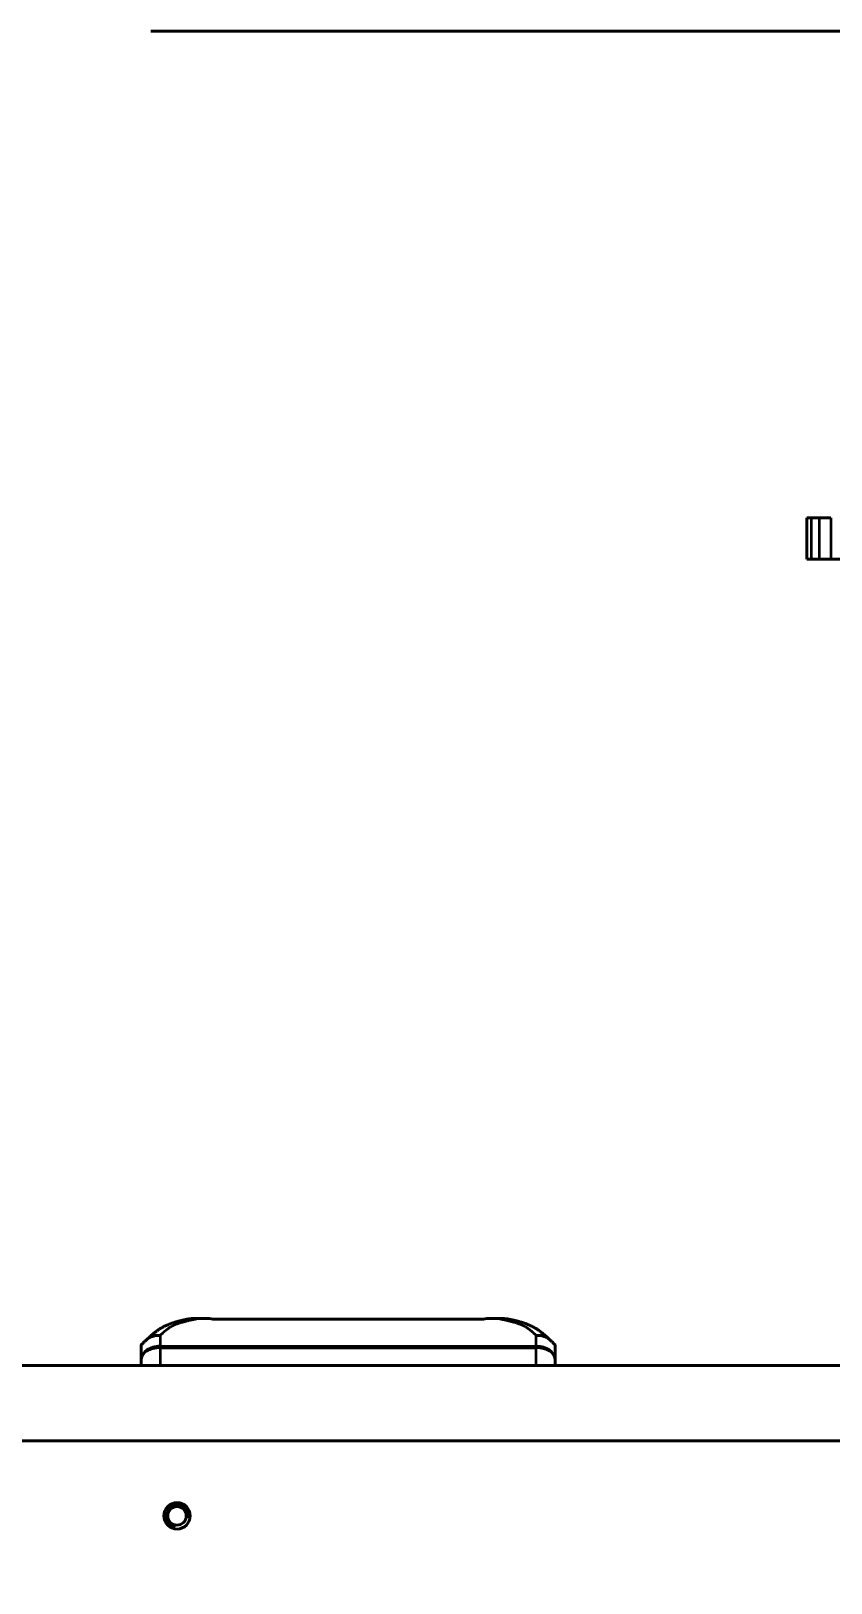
# Model space of a CAD drawing. Header units: millimetres. Extents: x 0 to 11890, y 0 to 8410.
# Drawn here: x 4798.5 to 5011.2, y 6521.7 to 6934.6 of the extents above; entities that cross this region are included whole.
import ezdxf

# ---------------------------------------------------------------- set-up
doc = ezdxf.new("R2010")
doc.units = ezdxf.units.MM
doc.header["$LTSCALE"] = 10
for name, color, linetype, lineweight in [('가시적인 것(ISO)', 3, 'Continuous', 40), ('가시적인 좁은 것(ISO)', 3, 'Continuous', 35), ('치수(ISO)', 2, 'Continuous', 25)]:
    doc.layers.add(name, color=color, linetype=linetype, lineweight=lineweight)
doc.styles.add('치수 텍스트_PSTEK_POSCO', font='isocp.shx')
doc.dimstyles.new('치수_PSTEK_POSCO', dxfattribs={"dimscale": 10, "dimtxt": 3, "dimasz": 2, "dimexe": 2, "dimexo": 2.5, "dimgap": 1, "dimtad": 1, "dimrnd": 1e-08, "dimdsep": 46, "dimtxsty": '치수 텍스트_PSTEK_POSCO', "dimcen": 0.09, "dimdle": 10, "dimclrd": 7, "dimclre": 7, "dimclrt": 2, "dimadec": 1, "dimazin": 2, "dimtfac": 1, "dimtmove": 0, "dimatfit": 3, "dimfxl": 0, "dimtolj": 1, "dimlwd": -1, "dimlwe": -1, "dimarcsym": 0})

# ---------------------------------------------------------------- blocks, each defined once
blk = doc.blocks.new('*D33')
at = {"layer": 'Defpoints', "color": 0}
for p in [(2184.83, 7619.6), (8116.83, 6944.6), (2184.83, 6219.6)]:
    blk.add_point(p, dxfattribs=at)
at = {"layer": '치수(ISO)', "color": 7}
for p, q in [((2184.83, 6269.6), (2184.83, 7659.6)), ((8116.83, 6994.6), (8116.83, 7659.6)), ((8076.83, 7619.6), (2224.83, 7619.6))]:
    blk.add_line(p, q, dxfattribs=at)
for points in [[(2224.83, 7626.26), (2224.83, 7612.93), (2184.83, 7619.6)], [(8076.83, 7626.26), (8076.83, 7612.93), (8116.83, 7619.6)]]:
    blk.add_solid(points, dxfattribs=at)
at = {"layer": '치수(ISO)', "color": 2, "insert": (5073.92, 7669.62), "char_height": 60, "attachment_point": 4, "style": '치수 텍스트_PSTEK_POSCO'}
blk.add_mtext('\\A1;5932', dxfattribs=at)

msp = doc.modelspace()

# ---------------------------------------------------------------- linework, layer by layer
at = {"layer": '가시적인 것(ISO)'}
for p, q in [((4830.326, 6934.597), (5360.326, 6934.597)), ((5006.026, 6805.097), (5004.826, 6805.097)), ((5004.826, 6794.097), (5004.826, 6805.097)), ((5008.092, 6805.097), (5006.026, 6805.097)), ((5008.092, 6805.097), (5011.195, 6805.097)), ((5004.826, 6794.097), (5006.026, 6794.097)), ((5006.026, 6794.097), (5008.092, 6794.097)), ((5011.195, 6794.097), (5008.092, 6794.097)), ((5021.826, 6794.097), (5011.195, 6794.097)), ((4845.429, 6592.097), (4842.026, 6592.097)), ((4917.826, 6591.926), (4847.826, 6591.926)), ((4923.627, 6592.097), (4920.224, 6592.097)), ((4827.826, 6581.308), (4827.826, 6585.109)), ((4937.826, 6585.109), (4937.826, 6581.308)), ((4827.826, 6579.597), (4827.826, 6581.308)), ((4937.826, 6581.308), (4937.826, 6579.597)), ((3960.326, 6579.597), (5202.326, 6579.597)), ((5108.826, 6559.597), (4053.826, 6559.597))]:
    msp.add_line(p, q, dxfattribs=at)
for radius in [3.5, 2.458]:
    msp.add_circle((4837.326, 6539.597), radius, dxfattribs=at)
for centre, start_param, end_param in [((4847.826, 6594.513), 4.3898616, 4.712389), ((4917.826, 6594.513), 4.712389, 5.0349164)]:
    msp.add_ellipse(centre, major_axis=(6, 0), ratio=0.4311095, start_param=start_param, end_param=end_param, dxfattribs=at)
for points, knots in [([(4829.084, 6586.337), (4829.215, 6586.463), (4829.348, 6586.59), (4829.484, 6586.717), (4829.62, 6586.845), (4829.759, 6586.974), (4829.902, 6587.103), (4829.92, 6587.12), (4829.938, 6587.136), (4829.956, 6587.152), (4830.037, 6587.226), (4830.12, 6587.3), (4830.203, 6587.375), (4830.248, 6587.415), (4830.294, 6587.455), (4830.34, 6587.495), (4830.38, 6587.531), (4830.421, 6587.566), (4830.461, 6587.601), (4830.497, 6587.632), (4830.532, 6587.663), (4830.568, 6587.694), (4830.622, 6587.74), (4830.676, 6587.786), (4830.731, 6587.832), (4830.755, 6587.853), (4830.78, 6587.873), (4830.804, 6587.893), (4830.826, 6587.912), (4830.849, 6587.931), (4830.871, 6587.95), (4830.919, 6587.989), (4830.967, 6588.029), (4831.015, 6588.068), (4831.026, 6588.077), (4831.037, 6588.086), (4831.048, 6588.095), (4831.131, 6588.162), (4831.215, 6588.23), (4831.301, 6588.297), (4831.305, 6588.301), (4831.31, 6588.305), (4831.315, 6588.309), (4831.396, 6588.373), (4831.479, 6588.437), (4831.564, 6588.502), (4831.587, 6588.519), (4831.61, 6588.537), (4831.634, 6588.555), (4831.701, 6588.605), (4831.769, 6588.656), (4831.838, 6588.707), (4831.883, 6588.74), (4831.929, 6588.773), (4831.975, 6588.806), (4832.025, 6588.842), (4832.075, 6588.878), (4832.126, 6588.913), (4832.197, 6588.963), (4832.27, 6589.013), (4832.344, 6589.063), (4832.372, 6589.082), (4832.4, 6589.101), (4832.429, 6589.12), (4832.455, 6589.138), (4832.481, 6589.155), (4832.507, 6589.172), (4832.533, 6589.19), (4832.56, 6589.207), (4832.586, 6589.224), (4832.639, 6589.258), (4832.692, 6589.293), (4832.746, 6589.327), (4832.818, 6589.372), (4832.89, 6589.417), (4832.964, 6589.461), (4833.001, 6589.484), (4833.039, 6589.506), (4833.077, 6589.529), (4833.115, 6589.551), (4833.154, 6589.574), (4833.193, 6589.597), (4833.211, 6589.607), (4833.229, 6589.617), (4833.247, 6589.628), (4833.269, 6589.64), (4833.29, 6589.653), (4833.312, 6589.665), (4833.319, 6589.669), (4833.326, 6589.673), (4833.333, 6589.677), (4833.337, 6589.679), (4833.34, 6589.68), (4833.343, 6589.682), (4833.353, 6589.688), (4833.363, 6589.694), (4833.373, 6589.699), (4833.389, 6589.708), (4833.405, 6589.717), (4833.42, 6589.725), (4833.425, 6589.728), (4833.43, 6589.731), (4833.435, 6589.733), (4833.516, 6589.778), (4833.598, 6589.822), (4833.681, 6589.866), (4833.712, 6589.882), (4833.743, 6589.898), (4833.773, 6589.913), (4833.908, 6589.983), (4834.045, 6590.05), (4834.183, 6590.115), (4834.267, 6590.155), (4834.352, 6590.195), (4834.437, 6590.233), (4834.458, 6590.243), (4834.479, 6590.252), (4834.5, 6590.261), (4834.522, 6590.271), (4834.543, 6590.281), (4834.565, 6590.29), (4834.608, 6590.309), (4834.651, 6590.328), (4834.693, 6590.346), (4834.862, 6590.419), (4835.033, 6590.489), (4835.206, 6590.557), (4835.222, 6590.563), (4835.237, 6590.569), (4835.253, 6590.575), (4835.406, 6590.635), (4835.561, 6590.692), (4835.718, 6590.749), (4835.821, 6590.786), (4835.925, 6590.822), (4836.03, 6590.858), (4836.095, 6590.88), (4836.161, 6590.903), (4836.227, 6590.924), (4836.426, 6590.99), (4836.627, 6591.054), (4836.83, 6591.115), (4836.965, 6591.156), (4837.1, 6591.196), (4837.237, 6591.235), (4837.374, 6591.274), (4837.511, 6591.312), (4837.649, 6591.35), (4837.787, 6591.387), (4837.926, 6591.424), (4838.065, 6591.46), (4838.122, 6591.475), (4838.179, 6591.49), (4838.236, 6591.505), (4838.319, 6591.526), (4838.401, 6591.546), (4838.484, 6591.567), (4838.565, 6591.587), (4838.646, 6591.607), (4838.728, 6591.627), (4838.809, 6591.647), (4838.89, 6591.666), (4838.972, 6591.686), (4839.052, 6591.705), (4839.133, 6591.724), (4839.214, 6591.743), (4839.252, 6591.752), (4839.291, 6591.761), (4839.33, 6591.77)], [0.003233251, 0.003233251, 0.003233251, 0.003233251, 0.004199145, 0.004199145, 0.004199145, 0.00516504, 0.00516504, 0.00516504, 0.005286522, 0.005286522, 0.005286522, 0.0058355, 0.0058355, 0.0058355, 0.006130935, 0.006130935, 0.006130935, 0.006389645, 0.006389645, 0.006389645, 0.006613882, 0.006613882, 0.006613882, 0.006949636, 0.006949636, 0.006949636, 0.007096829, 0.007096829, 0.007096829, 0.007232086, 0.007232086, 0.007232086, 0.00751631, 0.00751631, 0.00751631, 0.007579776, 0.007579776, 0.007579776, 0.008062724, 0.008062724, 0.008062724, 0.00808994, 0.00808994, 0.00808994, 0.008545671, 0.008545671, 0.008545671, 0.008671093, 0.008671093, 0.008671093, 0.009028618, 0.009028618, 0.009028618, 0.009261074, 0.009261074, 0.009261074, 0.009511565, 0.009511565, 0.009511565, 0.009861555, 0.009861555, 0.009861555, 0.009994513, 0.009994513, 0.009994513, 0.010115249, 0.010115249, 0.010115249, 0.010235986, 0.010235986, 0.010235986, 0.01047746, 0.01047746, 0.01047746, 0.01079726, 0.01079726, 0.01079726, 0.010960407, 0.010960407, 0.010960407, 0.011125515, 0.011125515, 0.011125515, 0.011201881, 0.011201881, 0.011201881, 0.011293358, 0.011293358, 0.011293358, 0.011322618, 0.011322618, 0.011322618, 0.011335706, 0.011335706, 0.011335706, 0.011378084, 0.011378084, 0.011378084, 0.011443354, 0.011443354, 0.011443354, 0.011462808, 0.011462808, 0.011462808, 0.011801185, 0.011801185, 0.011801185, 0.011926302, 0.011926302, 0.011926302, 0.012474965, 0.012474965, 0.012474965, 0.012810157, 0.012810157, 0.012810157, 0.012892196, 0.012892196, 0.012892196, 0.012977225, 0.012977225, 0.012977225, 0.013143492, 0.013143492, 0.013143492, 0.013799193, 0.013799193, 0.013799193, 0.013858091, 0.013858091, 0.013858091, 0.014439257, 0.014439257, 0.014439257, 0.014823985, 0.014823985, 0.014823985, 0.015064666, 0.015064666, 0.015064666, 0.01578988, 0.01578988, 0.01578988, 0.016272827, 0.016272827, 0.016272827, 0.016755774, 0.016755774, 0.016755774, 0.017238721, 0.017238721, 0.017238721, 0.017436642, 0.017436642, 0.017436642, 0.017721669, 0.017721669, 0.017721669, 0.01800108, 0.01800108, 0.01800108, 0.018279464, 0.018279464, 0.018279464, 0.018555258, 0.018555258, 0.018555258, 0.018687563, 0.018687563, 0.018687563, 0.018687563]), ([(4839.33, 6591.77), (4839.379, 6591.782), (4839.428, 6591.793), (4839.526, 6591.815), (4839.575, 6591.825), (4839.624, 6591.836)], [0.000000133, 0.000000133, 0.000000133, 0.000000133, 0.015182265, 0.015182265, 0.030364354, 0.030364354, 0.030364354, 0.030364354]), ([(4839.624, 6591.836), (4839.715, 6591.855), (4839.805, 6591.873), (4839.895, 6591.89), (4839.987, 6591.907), (4840.079, 6591.924), (4840.17, 6591.939), (4840.263, 6591.955), (4840.356, 6591.969), (4840.449, 6591.983), (4840.5, 6591.99), (4840.55, 6591.997), (4840.601, 6592.003), (4840.673, 6592.013), (4840.746, 6592.022), (4840.819, 6592.03), (4840.888, 6592.037), (4840.957, 6592.044), (4841.026, 6592.051), (4841.054, 6592.053), (4841.082, 6592.056), (4841.111, 6592.058), (4841.148, 6592.061), (4841.186, 6592.064), (4841.223, 6592.067), (4841.24, 6592.068), (4841.258, 6592.07), (4841.275, 6592.071), (4841.289, 6592.072), (4841.302, 6592.073), (4841.316, 6592.074), (4841.33, 6592.075), (4841.344, 6592.075), (4841.357, 6592.076), (4841.375, 6592.077), (4841.392, 6592.078), (4841.41, 6592.079), (4841.42, 6592.08), (4841.43, 6592.081), (4841.44, 6592.081), (4841.489, 6592.084), (4841.537, 6592.086), (4841.586, 6592.088), (4841.641, 6592.09), (4841.697, 6592.092), (4841.752, 6592.094), (4841.759, 6592.094), (4841.766, 6592.094), (4841.772, 6592.094), (4841.818, 6592.095), (4841.863, 6592.096), (4841.909, 6592.096), (4841.957, 6592.097), (4842.006, 6592.097), (4842.055, 6592.097), (4842.1, 6592.097), (4842.146, 6592.097), (4842.191, 6592.096), (4842.196, 6592.096), (4842.202, 6592.096), (4842.207, 6592.096), (4842.212, 6592.095), (4842.218, 6592.095), (4842.223, 6592.095), (4842.228, 6592.095), (4842.233, 6592.095), (4842.239, 6592.095), (4842.244, 6592.095), (4842.249, 6592.095), (4842.254, 6592.095), (4842.26, 6592.095), (4842.265, 6592.094), (4842.27, 6592.094), (4842.31, 6592.093), (4842.351, 6592.092), (4842.391, 6592.091), (4842.428, 6592.09), (4842.465, 6592.088), (4842.501, 6592.087), (4842.535, 6592.085), (4842.569, 6592.084), (4842.602, 6592.082), (4842.633, 6592.08), (4842.663, 6592.079), (4842.693, 6592.077), (4842.72, 6592.075), (4842.747, 6592.074), (4842.774, 6592.072), (4842.798, 6592.07), (4842.822, 6592.069), (4842.846, 6592.067), (4842.866, 6592.066), (4842.887, 6592.064), (4842.908, 6592.063), (4842.926, 6592.061), (4842.943, 6592.06), (4842.962, 6592.06), (4842.97, 6592.059), (4842.979, 6592.059), (4842.988, 6592.059)], [0, 0, 0, 0, 0.0002782366, 0.0002782366, 0.0002782366, 0.0005605541, 0.0005605541, 0.0005605541, 0.0008464323, 0.0008464323, 0.0008464323, 0.001001373, 0.001001373, 0.001001373, 0.0012249284, 0.0012249284, 0.0012249284, 0.0014377087, 0.0014377087, 0.0014377087, 0.0015241652, 0.0015241652, 0.0015241652, 0.0016398396, 0.0016398396, 0.0016398396, 0.0016928743, 0.0016928743, 0.0016928743, 0.0017351528, 0.0017351528, 0.0017351528, 0.0017774767, 0.0017774767, 0.0017774767, 0.0018314305, 0.0018314305, 0.0018314305, 0.001862285, 0.001862285, 0.001862285, 0.0020125759, 0.0020125759, 0.0020125759, 0.0021833571, 0.0021833571, 0.0021833571, 0.0022038293, 0.0022038293, 0.0022038293, 0.0023438397, 0.0023438397, 0.0023438397, 0.002494075, 0.002494075, 0.002494075, 0.0026341018, 0.0026341018, 0.0026341018, 0.0026503416, 0.0026503416, 0.0026503416, 0.0026665889, 0.0026665889, 0.0026665889, 0.0026828443, 0.0026828443, 0.0026828443, 0.0026991084, 0.0026991084, 0.0026991084, 0.0027153818, 0.0027153818, 0.0027153818, 0.0028389585, 0.0028389585, 0.0028389585, 0.0029523794, 0.0029523794, 0.0029523794, 0.003055652, 0.003055652, 0.003055652, 0.0031487834, 0.0031487834, 0.0031487834, 0.0032317941, 0.0032317941, 0.0032317941, 0.0033047538, 0.0033047538, 0.0033047538, 0.0033679015, 0.0033679015, 0.0033679015, 0.0034221447, 0.0034221447, 0.0034221447, 0.0034487741, 0.0034487741, 0.0034487741, 0.0034487741]), ([(4845.925, 6592.059), (4845.873, 6592.066), (4845.822, 6592.073), (4845.649, 6592.091), (4845.534, 6592.097), (4845.428, 6592.097)], [-0.883783758, -0.883783758, -0.883783758, -0.883783758, -0.864738122, -0.864738122, -0.81774663, -0.81774663, -0.81774663, -0.81774663]), ([(4920.224, 6592.097), (4920.089, 6592.097), (4919.95, 6592.087), (4919.784, 6592.067), (4919.756, 6592.063), (4919.728, 6592.059)], [0.677428624, 0.677428624, 0.677428624, 0.677428624, 0.744888063, 0.744888063, 0.758175336, 0.758175336, 0.758175336, 0.758175336]), ([(4922.665, 6592.059), (4922.859, 6592.059), (4923.437, 6592.134), (4924.915, 6592.035), (4925.471, 6591.953), (4926.028, 6591.836)], [-0.44873377, -0.44873377, -0.44873377, -0.44873377, -0.17185275, -0.17185275, -0.00000103, -0.00000103, -0.00000103, -0.00000103]), ([(4926.028, 6591.836), (4926.078, 6591.825), (4926.127, 6591.815), (4926.225, 6591.793), (4926.274, 6591.782), (4926.323, 6591.77)], [0.000001788, 0.000001788, 0.000001788, 0.000001788, 0.015183519, 0.015183519, 0.03036562, 0.03036562, 0.03036562, 0.03036562]), ([(4926.323, 6591.77), (4926.362, 6591.761), (4926.4, 6591.752), (4926.439, 6591.743), (4926.52, 6591.724), (4926.601, 6591.705), (4926.681, 6591.686), (4926.763, 6591.666), (4926.844, 6591.647), (4926.925, 6591.627), (4927.006, 6591.607), (4927.087, 6591.587), (4927.168, 6591.567), (4927.251, 6591.546), (4927.334, 6591.526), (4927.417, 6591.505), (4927.752, 6591.419), (4928.085, 6591.33), (4928.414, 6591.235), (4928.756, 6591.138), (4929.093, 6591.034), (4929.426, 6590.924), (4929.494, 6590.902), (4929.563, 6590.879), (4929.631, 6590.855), (4929.733, 6590.82), (4929.834, 6590.785), (4929.935, 6590.749), (4930.097, 6590.691), (4930.257, 6590.631), (4930.415, 6590.569), (4930.426, 6590.565), (4930.436, 6590.561), (4930.447, 6590.557), (4930.468, 6590.548), (4930.49, 6590.54), (4930.512, 6590.531), (4930.544, 6590.518), (4930.576, 6590.505), (4930.608, 6590.493), (4930.672, 6590.467), (4930.735, 6590.441), (4930.799, 6590.414), (4930.853, 6590.392), (4930.906, 6590.369), (4930.959, 6590.346), (4931.002, 6590.328), (4931.045, 6590.309), (4931.088, 6590.29), (4931.117, 6590.277), (4931.146, 6590.265), (4931.174, 6590.252), (4931.188, 6590.246), (4931.202, 6590.239), (4931.216, 6590.233), (4931.301, 6590.195), (4931.386, 6590.155), (4931.47, 6590.115), (4931.616, 6590.046), (4931.76, 6589.975), (4931.901, 6589.902), (4931.925, 6589.89), (4931.948, 6589.878), (4931.972, 6589.866), (4932.055, 6589.822), (4932.137, 6589.778), (4932.218, 6589.733), (4932.23, 6589.727), (4932.241, 6589.721), (4932.252, 6589.715), (4932.261, 6589.709), (4932.27, 6589.704), (4932.28, 6589.699), (4932.285, 6589.696), (4932.29, 6589.693), (4932.295, 6589.69), (4932.3, 6589.688), (4932.305, 6589.685), (4932.31, 6589.682), (4932.32, 6589.677), (4932.329, 6589.672), (4932.339, 6589.666), (4932.367, 6589.65), (4932.396, 6589.634), (4932.424, 6589.617), (4932.436, 6589.611), (4932.448, 6589.604), (4932.46, 6589.597), (4932.504, 6589.571), (4932.548, 6589.545), (4932.592, 6589.519), (4932.625, 6589.5), (4932.657, 6589.48), (4932.689, 6589.461), (4932.763, 6589.417), (4932.835, 6589.372), (4932.906, 6589.327), (4932.909, 6589.325), (4932.913, 6589.323), (4932.916, 6589.321), (4933.022, 6589.254), (4933.125, 6589.187), (4933.226, 6589.119), (4933.254, 6589.1), (4933.282, 6589.082), (4933.309, 6589.063), (4933.382, 6589.014), (4933.453, 6588.965), (4933.524, 6588.915), (4933.576, 6588.879), (4933.627, 6588.843), (4933.678, 6588.806), (4933.722, 6588.774), (4933.766, 6588.743), (4933.809, 6588.711), (4933.856, 6588.676), (4933.902, 6588.642), (4933.948, 6588.608), (4933.971, 6588.591), (4933.994, 6588.574), (4934.017, 6588.556), (4934.04, 6588.539), (4934.062, 6588.522), (4934.085, 6588.505), (4934.171, 6588.439), (4934.255, 6588.374), (4934.338, 6588.309), (4934.341, 6588.306), (4934.345, 6588.303), (4934.349, 6588.3), (4934.435, 6588.232), (4934.52, 6588.164), (4934.603, 6588.097), (4934.614, 6588.087), (4934.626, 6588.078), (4934.638, 6588.068), (4934.686, 6588.029), (4934.734, 6587.989), (4934.781, 6587.95), (4934.803, 6587.931), (4934.825, 6587.913), (4934.847, 6587.895), (4934.872, 6587.874), (4934.897, 6587.853), (4934.921, 6587.832), (4934.976, 6587.786), (4935.03, 6587.74), (4935.084, 6587.694), (4935.12, 6587.663), (4935.156, 6587.632), (4935.191, 6587.601), (4935.232, 6587.566), (4935.272, 6587.531), (4935.313, 6587.496), (4935.359, 6587.455), (4935.404, 6587.415), (4935.449, 6587.375), (4935.533, 6587.3), (4935.616, 6587.226), (4935.697, 6587.152), (4935.715, 6587.136), (4935.733, 6587.12), (4935.751, 6587.103), (4935.893, 6586.974), (4936.032, 6586.846), (4936.167, 6586.718), (4936.304, 6586.59), (4936.438, 6586.463), (4936.569, 6586.337)], [0, 0, 0, 0, 0.000132875, 0.000132875, 0.000132875, 0.000409796, 0.000409796, 0.000409796, 0.000689222, 0.000689222, 0.000689222, 0.000968866, 0.000968866, 0.000968866, 0.001255397, 0.001255397, 0.001255397, 0.002418546, 0.002418546, 0.002418546, 0.003626436, 0.003626436, 0.003626436, 0.003875465, 0.003875465, 0.003875465, 0.004248709, 0.004248709, 0.004248709, 0.004844331, 0.004844331, 0.004844331, 0.004884079, 0.004884079, 0.004884079, 0.004965439, 0.004965439, 0.004965439, 0.005086547, 0.005086547, 0.005086547, 0.005328764, 0.005328764, 0.005328764, 0.00553487, 0.00553487, 0.00553487, 0.005700532, 0.005700532, 0.005700532, 0.005813197, 0.005813197, 0.005813197, 0.005867123, 0.005867123, 0.005867123, 0.006202047, 0.006202047, 0.006202047, 0.006782063, 0.006782063, 0.006782063, 0.006878157, 0.006878157, 0.006878157, 0.00721921, 0.00721921, 0.00721921, 0.007266496, 0.007266496, 0.007266496, 0.007304764, 0.007304764, 0.007304764, 0.00732705, 0.00732705, 0.00732705, 0.007347585, 0.007347585, 0.007347585, 0.007387604, 0.007387604, 0.007387604, 0.007508713, 0.007508713, 0.007508713, 0.007560329, 0.007560329, 0.007560329, 0.007750929, 0.007750929, 0.007750929, 0.007893939, 0.007893939, 0.007893939, 0.008219986, 0.008219986, 0.008219986, 0.008235362, 0.008235362, 0.008235362, 0.008719795, 0.008719795, 0.008719795, 0.008852523, 0.008852523, 0.008852523, 0.009204228, 0.009204228, 0.009204228, 0.009463177, 0.009463177, 0.009463177, 0.009688661, 0.009688661, 0.009688661, 0.009930878, 0.009930878, 0.009930878, 0.010051986, 0.010051986, 0.010051986, 0.010173094, 0.010173094, 0.010173094, 0.01063631, 0.01063631, 0.01063631, 0.010657527, 0.010657527, 0.010657527, 0.011141961, 0.011141961, 0.011141961, 0.011209703, 0.011209703, 0.011209703, 0.011493975, 0.011493975, 0.011493975, 0.011626394, 0.011626394, 0.011626394, 0.011776572, 0.011776572, 0.011776572, 0.012110827, 0.012110827, 0.012110827, 0.012337126, 0.012337126, 0.012337126, 0.01259526, 0.01259526, 0.01259526, 0.012892149, 0.012892149, 0.012892149, 0.013442277, 0.013442277, 0.013442277, 0.013564126, 0.013564126, 0.013564126, 0.014529867, 0.014529867, 0.014529867, 0.015501858, 0.015501858, 0.015501858, 0.015501858]), ([(4827.826, 6585.109), (4827.826, 6585.109), (4827.826, 6585.109), (4827.826, 6585.109), (4827.826, 6585.109), (4827.826, 6585.109), (4827.826, 6585.109), (4827.826, 6585.109), (4827.826, 6585.109), (4827.827, 6585.109), (4827.827, 6585.11), (4827.839, 6585.121), (4827.888, 6585.17), (4828.108, 6585.387), (4828.259, 6585.537), (4828.596, 6585.866), (4828.69, 6585.957), (4828.885, 6586.147), (4828.98, 6586.238), (4829.084, 6586.337)], [-0.59188901, -0.59188901, -0.59188901, -0.59188901, -0.59141839, -0.59141839, -0.59088562, -0.59088562, -0.58969579, -0.58969579, -0.58600408, -0.58600408, -0.5549564, -0.5549564, -0.29647262, -0.29647262, -0.10710822, -0.10710822, -0.04732978, -0.04732978, -0.000001, -0.000001, -0.000001, -0.000001]), ([(4829.084, 6586.337), (4829.143, 6586.394), (4829.204, 6586.449), (4829.266, 6586.502), (4829.328, 6586.555), (4829.392, 6586.607), (4829.457, 6586.656), (4829.587, 6586.755), (4829.723, 6586.847), (4829.865, 6586.931), (4829.936, 6586.973), (4830.008, 6587.014), (4830.082, 6587.052), (4830.156, 6587.091), (4830.231, 6587.128), (4830.307, 6587.163), (4830.326, 6587.172), (4830.345, 6587.18), (4830.365, 6587.189), (4830.384, 6587.197), (4830.404, 6587.206), (4830.423, 6587.214), (4830.462, 6587.23), (4830.501, 6587.246), (4830.54, 6587.262), (4830.619, 6587.293), (4830.698, 6587.321), (4830.779, 6587.348), (4830.939, 6587.402), (4831.102, 6587.447), (4831.268, 6587.484), (4831.434, 6587.52), (4831.603, 6587.549), (4831.775, 6587.569), (4831.818, 6587.574), (4831.862, 6587.579), (4831.905, 6587.583), (4831.927, 6587.585), (4831.948, 6587.587), (4831.97, 6587.589), (4831.992, 6587.59), (4832.014, 6587.592), (4832.036, 6587.594), (4832.123, 6587.599), (4832.211, 6587.603), (4832.298, 6587.605), (4832.386, 6587.606), (4832.474, 6587.606), (4832.562, 6587.603), (4832.606, 6587.602), (4832.65, 6587.6), (4832.694, 6587.597), (4832.716, 6587.596), (4832.738, 6587.595), (4832.76, 6587.593), (4832.771, 6587.592), (4832.783, 6587.592), (4832.794, 6587.591), (4832.797, 6587.591), (4832.8, 6587.59), (4832.804, 6587.59), (4832.812, 6587.59), (4832.819, 6587.589), (4832.826, 6587.588)], [0, 0, 0, 0, 0.0002668312, 0.0002668312, 0.0002668312, 0.0005336623, 0.0005336623, 0.0005336623, 0.0010673247, 0.0010673247, 0.0010673247, 0.0013341559, 0.0013341559, 0.0013341559, 0.001600987, 0.001600987, 0.001600987, 0.0016676948, 0.0016676948, 0.0016676948, 0.0017344026, 0.0017344026, 0.0017344026, 0.0018678182, 0.0018678182, 0.0018678182, 0.0021346494, 0.0021346494, 0.0021346494, 0.0026683117, 0.0026683117, 0.0026683117, 0.0032019741, 0.0032019741, 0.0032019741, 0.0033353897, 0.0033353897, 0.0033353897, 0.0034020975, 0.0034020975, 0.0034020975, 0.0034688053, 0.0034688053, 0.0034688053, 0.0037356364, 0.0037356364, 0.0037356364, 0.0040024676, 0.0040024676, 0.0040024676, 0.0041358832, 0.0041358832, 0.0041358832, 0.004202591, 0.004202591, 0.004202591, 0.0042359449, 0.0042359449, 0.0042359449, 0.004246368, 0.004246368, 0.004246368, 0.0042692988, 0.0042692988, 0.0042692988, 0.0042692988]), ([(4936.569, 6586.337), (4936.51, 6586.394), (4936.449, 6586.449), (4936.387, 6586.502), (4936.325, 6586.555), (4936.261, 6586.607), (4936.196, 6586.656), (4936.065, 6586.755), (4935.929, 6586.847), (4935.788, 6586.931), (4935.717, 6586.973), (4935.645, 6587.014), (4935.571, 6587.052), (4935.497, 6587.091), (4935.422, 6587.128), (4935.346, 6587.163), (4935.327, 6587.172), (4935.307, 6587.18), (4935.288, 6587.189), (4935.269, 6587.197), (4935.249, 6587.206), (4935.23, 6587.214), (4935.191, 6587.23), (4935.152, 6587.246), (4935.112, 6587.262), (4935.034, 6587.293), (4934.954, 6587.321), (4934.874, 6587.348), (4934.714, 6587.402), (4934.551, 6587.447), (4934.385, 6587.484), (4934.218, 6587.52), (4934.049, 6587.549), (4933.877, 6587.569), (4933.834, 6587.574), (4933.791, 6587.579), (4933.748, 6587.583), (4933.726, 6587.585), (4933.704, 6587.587), (4933.683, 6587.589), (4933.661, 6587.59), (4933.639, 6587.592), (4933.617, 6587.594), (4933.53, 6587.599), (4933.442, 6587.603), (4933.355, 6587.605), (4933.267, 6587.606), (4933.179, 6587.606), (4933.091, 6587.603), (4933.047, 6587.602), (4933.003, 6587.6), (4932.959, 6587.597), (4932.937, 6587.596), (4932.915, 6587.595), (4932.892, 6587.593), (4932.881, 6587.592), (4932.87, 6587.592), (4932.859, 6587.591), (4932.856, 6587.591), (4932.852, 6587.59), (4932.849, 6587.59), (4932.841, 6587.59), (4932.834, 6587.589), (4932.826, 6587.588)], [0, 0, 0, 0, 0.0002668383, 0.0002668383, 0.0002668383, 0.0005336766, 0.0005336766, 0.0005336766, 0.0010673532, 0.0010673532, 0.0010673532, 0.0013341915, 0.0013341915, 0.0013341915, 0.0016010298, 0.0016010298, 0.0016010298, 0.0016677393, 0.0016677393, 0.0016677393, 0.0017344489, 0.0017344489, 0.0017344489, 0.001867868, 0.001867868, 0.001867868, 0.0021347063, 0.0021347063, 0.0021347063, 0.0026683829, 0.0026683829, 0.0026683829, 0.0032020595, 0.0032020595, 0.0032020595, 0.0033354787, 0.0033354787, 0.0033354787, 0.0034021882, 0.0034021882, 0.0034021882, 0.0034688978, 0.0034688978, 0.0034688978, 0.0037357361, 0.0037357361, 0.0037357361, 0.0040025744, 0.0040025744, 0.0040025744, 0.0041359935, 0.0041359935, 0.0041359935, 0.0042027031, 0.0042027031, 0.0042027031, 0.0042360579, 0.0042360579, 0.0042360579, 0.0042464813, 0.0042464813, 0.0042464813, 0.0042694127, 0.0042694127, 0.0042694127, 0.0042694127]), ([(4936.569, 6586.337), (4936.673, 6586.238), (4936.767, 6586.147), (4936.963, 6585.958), (4937.056, 6585.866), (4937.393, 6585.537), (4937.544, 6585.387), (4937.764, 6585.17), (4937.814, 6585.121), (4937.825, 6585.11), (4937.826, 6585.109), (4937.826, 6585.109), (4937.826, 6585.109), (4937.826, 6585.109), (4937.826, 6585.109), (4937.826, 6585.109), (4937.826, 6585.109), (4937.826, 6585.109), (4937.826, 6585.109), (4937.826, 6585.109)], [0.000001, 0.000001, 0.000001, 0.000001, 0.04730973, 0.04730973, 0.10705499, 0.10705499, 0.29630508, 0.29630508, 0.55492902, 0.55492902, 0.58599775, 0.58599775, 0.58969143, 0.58969143, 0.59088145, 0.59088145, 0.59141442, 0.59141442, 0.59188518, 0.59188518, 0.59188518, 0.59188518])]:
    msp.add_open_spline(points, degree=3, knots=knots, dxfattribs=at)
at = {"layer": '가시적인 좁은 것(ISO)'}
for p, q in [((5006.026, 6794.097), (5006.026, 6805.097)), ((5008.092, 6805.097), (5008.092, 6794.097)), ((5011.195, 6805.097), (5011.195, 6794.097)), ((4842.988, 6592.059), (4845.925, 6592.059)), ((4919.728, 6592.059), (4922.665, 6592.059)), ((4832.826, 6587.588), (4832.826, 6584.727)), ((4932.826, 6584.727), (4932.826, 6587.588)), ((4832.826, 6584.268), (4832.826, 6584.727)), ((4832.826, 6584.727), (4932.826, 6584.727)), ((4832.826, 6584.268), (4832.826, 6579.597)), ((4832.826, 6584.268), (4932.826, 6584.268)), ((4932.826, 6584.727), (4932.826, 6584.268)), ((4932.826, 6579.597), (4932.826, 6584.268))]:
    msp.add_line(p, q, dxfattribs=at)
msp.add_arc((4837.326, 6539.597), 3, 350, 260, dxfattribs=at)
for centre, major_axis, ratio, start_param, end_param in [((4832.826, 6581.308), (5, 0), 0.6839043, 1.5707963, 3.1415927), ((4832.826, 6581.308), (5, 0), 0.5920744, 1.5707963, 3.1415927), ((4932.826, 6581.308), (-5, 0), 0.6839043, 3.1415927, 4.712389), ((4932.826, 6581.308), (-5, 0), 0.5920744, 3.1415927, 4.712389)]:
    msp.add_ellipse(centre, major_axis=major_axis, ratio=ratio, start_param=start_param, end_param=end_param, dxfattribs=at)
for points, knots in [([(4842.988, 6592.059), (4842.714, 6591.998), (4842.44, 6591.937), (4842.167, 6591.876), (4842.091, 6591.859), (4842.015, 6591.843), (4841.94, 6591.826), (4841.932, 6591.824), (4841.924, 6591.822), (4841.917, 6591.821), (4841.905, 6591.818), (4841.894, 6591.816), (4841.883, 6591.813), (4841.873, 6591.811), (4841.864, 6591.809), (4841.854, 6591.807), (4841.845, 6591.805), (4841.836, 6591.803), (4841.826, 6591.801), (4841.788, 6591.792), (4841.75, 6591.784), (4841.713, 6591.775), (4841.709, 6591.775), (4841.706, 6591.774), (4841.703, 6591.773), (4841.56, 6591.741), (4841.417, 6591.709), (4841.274, 6591.677), (4841.269, 6591.676), (4841.264, 6591.675), (4841.259, 6591.674), (4840.979, 6591.611), (4840.7, 6591.547), (4840.423, 6591.483), (4840.401, 6591.478), (4840.379, 6591.472), (4840.358, 6591.467), (4840.283, 6591.45), (4840.208, 6591.432), (4840.134, 6591.414), (4840.06, 6591.397), (4839.986, 6591.379), (4839.912, 6591.361), (4839.803, 6591.334), (4839.694, 6591.307), (4839.585, 6591.28), (4839.548, 6591.27), (4839.51, 6591.261), (4839.472, 6591.251), (4839.235, 6591.191), (4839, 6591.128), (4838.769, 6591.064), (4838.718, 6591.049), (4838.666, 6591.035), (4838.615, 6591.02), (4838.401, 6590.959), (4838.19, 6590.895), (4837.983, 6590.829), (4837.921, 6590.809), (4837.86, 6590.789), (4837.799, 6590.769), (4837.733, 6590.748), (4837.668, 6590.726), (4837.604, 6590.703), (4837.572, 6590.693), (4837.541, 6590.682), (4837.51, 6590.671), (4837.479, 6590.66), (4837.448, 6590.649), (4837.418, 6590.638), (4837.415, 6590.637), (4837.411, 6590.636), (4837.408, 6590.635), (4837.35, 6590.614), (4837.293, 6590.593), (4837.236, 6590.571), (4837.167, 6590.546), (4837.099, 6590.52), (4837.032, 6590.493), (4836.982, 6590.474), (4836.933, 6590.454), (4836.885, 6590.435), (4836.812, 6590.405), (4836.74, 6590.375), (4836.669, 6590.345), (4836.64, 6590.332), (4836.61, 6590.319), (4836.581, 6590.306), (4836.571, 6590.302), (4836.561, 6590.297), (4836.552, 6590.293), (4836.532, 6590.285), (4836.513, 6590.276), (4836.494, 6590.267), (4836.437, 6590.241), (4836.38, 6590.215), (4836.324, 6590.189), (4836.294, 6590.175), (4836.265, 6590.161), (4836.236, 6590.146), (4836.156, 6590.107), (4836.077, 6590.068), (4836, 6590.027), (4835.979, 6590.017), (4835.959, 6590.006), (4835.938, 6589.995), (4835.907, 6589.978), (4835.877, 6589.962), (4835.846, 6589.945), (4835.834, 6589.938), (4835.821, 6589.931), (4835.809, 6589.924), (4835.805, 6589.922), (4835.8, 6589.919), (4835.796, 6589.917), (4835.794, 6589.916), (4835.792, 6589.915), (4835.79, 6589.914), (4835.784, 6589.91), (4835.778, 6589.907), (4835.771, 6589.903), (4835.747, 6589.889), (4835.722, 6589.875), (4835.698, 6589.861), (4835.685, 6589.853), (4835.672, 6589.846), (4835.659, 6589.838), (4835.623, 6589.817), (4835.588, 6589.797), (4835.554, 6589.776), (4835.507, 6589.747), (4835.46, 6589.718), (4835.415, 6589.69), (4835.408, 6589.685), (4835.401, 6589.681), (4835.395, 6589.677), (4835.31, 6589.623), (4835.228, 6589.569), (4835.147, 6589.514), (4835.064, 6589.458), (4834.983, 6589.402), (4834.903, 6589.345), (4834.899, 6589.342), (4834.895, 6589.339), (4834.891, 6589.336), (4834.817, 6589.283), (4834.744, 6589.229), (4834.672, 6589.175), (4834.663, 6589.168), (4834.655, 6589.162), (4834.646, 6589.156), (4834.579, 6589.105), (4834.513, 6589.054), (4834.447, 6589.003), (4834.435, 6588.993), (4834.422, 6588.983), (4834.409, 6588.973), (4834.385, 6588.954), (4834.361, 6588.935), (4834.337, 6588.916), (4834.301, 6588.887), (4834.265, 6588.858), (4834.229, 6588.829), (4834.213, 6588.815), (4834.196, 6588.802), (4834.18, 6588.788), (4834.142, 6588.757), (4834.104, 6588.726), (4834.067, 6588.696), (4834.05, 6588.682), (4834.033, 6588.668), (4834.017, 6588.654), (4833.996, 6588.637), (4833.976, 6588.62), (4833.956, 6588.602), (4833.882, 6588.54), (4833.81, 6588.478), (4833.738, 6588.416), (4833.694, 6588.378), (4833.65, 6588.339), (4833.606, 6588.301), (4833.579, 6588.277), (4833.551, 6588.253), (4833.524, 6588.228), (4833.454, 6588.166), (4833.384, 6588.103), (4833.315, 6588.04), (4833.28, 6588.009), (4833.245, 6587.977), (4833.211, 6587.946), (4833.108, 6587.851), (4833.006, 6587.757), (4832.905, 6587.662), (4832.879, 6587.638), (4832.853, 6587.613), (4832.826, 6587.588)], [0, 0, 0, 0, 0.000941226, 0.000941226, 0.000941226, 0.001201193, 0.001201193, 0.001201193, 0.001227264, 0.001227264, 0.001227264, 0.001266185, 0.001266185, 0.001266185, 0.001298681, 0.001298681, 0.001298681, 0.001331177, 0.001331177, 0.001331177, 0.001461161, 0.001461161, 0.001461161, 0.001472717, 0.001472717, 0.001472717, 0.001963622, 0.001963622, 0.001963622, 0.001981148, 0.001981148, 0.001981148, 0.002945433, 0.002945433, 0.002945433, 0.003021715, 0.003021715, 0.003021715, 0.003282008, 0.003282008, 0.003282008, 0.003542231, 0.003542231, 0.003542231, 0.003927245, 0.003927245, 0.003927245, 0.004062017, 0.004062017, 0.004062017, 0.004909056, 0.004909056, 0.004909056, 0.005097908, 0.005097908, 0.005097908, 0.005890867, 0.005890867, 0.005890867, 0.00612767, 0.00612767, 0.00612767, 0.006381772, 0.006381772, 0.006381772, 0.006504499, 0.006504499, 0.006504499, 0.006627225, 0.006627225, 0.006627225, 0.006639885, 0.006639885, 0.006639885, 0.006872678, 0.006872678, 0.006872678, 0.007155595, 0.007155595, 0.007155595, 0.007363584, 0.007363584, 0.007363584, 0.007678194, 0.007678194, 0.007678194, 0.007809907, 0.007809907, 0.007809907, 0.007854489, 0.007854489, 0.007854489, 0.007941877, 0.007941877, 0.007941877, 0.008205599, 0.008205599, 0.008205599, 0.008345395, 0.008345395, 0.008345395, 0.008731939, 0.008731939, 0.008731939, 0.0088363, 0.0088363, 0.0088363, 0.008994563, 0.008994563, 0.008994563, 0.009060163, 0.009060163, 0.009060163, 0.009081753, 0.009081753, 0.009081753, 0.009092955, 0.009092955, 0.009092955, 0.00912574, 0.00912574, 0.00912574, 0.00925683, 0.00925683, 0.00925683, 0.009327206, 0.009327206, 0.009327206, 0.009518765, 0.009518765, 0.009518765, 0.009780407, 0.009780407, 0.009780407, 0.009818111, 0.009818111, 0.009818111, 0.010302942, 0.010302942, 0.010302942, 0.010799923, 0.010799923, 0.010799923, 0.01082464, 0.01082464, 0.01082464, 0.011290828, 0.011290828, 0.011290828, 0.011345653, 0.011345653, 0.011345653, 0.011781734, 0.011781734, 0.011781734, 0.011866099, 0.011866099, 0.011866099, 0.012027187, 0.012027187, 0.012027187, 0.012272639, 0.012272639, 0.012272639, 0.012386176, 0.012386176, 0.012386176, 0.012646356, 0.012646356, 0.012646356, 0.012763545, 0.012763545, 0.012763545, 0.012906512, 0.012906512, 0.012906512, 0.013426705, 0.013426705, 0.013426705, 0.013745356, 0.013745356, 0.013745356, 0.013946774, 0.013946774, 0.013946774, 0.014466737, 0.014466737, 0.014466737, 0.014727167, 0.014727167, 0.014727167, 0.015506409, 0.015506409, 0.015506409, 0.015708978, 0.015708978, 0.015708978, 0.015708978]), ([(4932.826, 6587.588), (4932.8, 6587.613), (4932.774, 6587.638), (4932.748, 6587.662), (4932.647, 6587.757), (4932.545, 6587.851), (4932.442, 6587.946), (4932.407, 6587.977), (4932.373, 6588.009), (4932.338, 6588.04), (4932.269, 6588.103), (4932.199, 6588.166), (4932.129, 6588.228), (4932.101, 6588.253), (4932.074, 6588.277), (4932.047, 6588.301), (4932.003, 6588.339), (4931.959, 6588.378), (4931.915, 6588.416), (4931.843, 6588.478), (4931.771, 6588.54), (4931.697, 6588.602), (4931.677, 6588.619), (4931.657, 6588.636), (4931.637, 6588.653), (4931.62, 6588.667), (4931.603, 6588.681), (4931.586, 6588.696), (4931.549, 6588.726), (4931.511, 6588.757), (4931.473, 6588.788), (4931.457, 6588.801), (4931.441, 6588.814), (4931.425, 6588.827), (4931.365, 6588.876), (4931.305, 6588.925), (4931.244, 6588.973), (4931.232, 6588.982), (4931.22, 6588.991), (4931.208, 6589.001), (4931.142, 6589.053), (4931.075, 6589.104), (4931.007, 6589.156), (4930.999, 6589.161), (4930.992, 6589.167), (4930.984, 6589.173), (4930.911, 6589.227), (4930.837, 6589.282), (4930.761, 6589.336), (4930.758, 6589.338), (4930.755, 6589.341), (4930.752, 6589.343), (4930.673, 6589.399), (4930.593, 6589.455), (4930.511, 6589.511), (4930.429, 6589.567), (4930.345, 6589.622), (4930.259, 6589.677), (4930.252, 6589.681), (4930.245, 6589.685), (4930.238, 6589.69), (4930.193, 6589.718), (4930.146, 6589.747), (4930.099, 6589.776), (4930.064, 6589.797), (4930.028, 6589.818), (4929.992, 6589.839), (4929.98, 6589.847), (4929.967, 6589.854), (4929.955, 6589.861), (4929.931, 6589.875), (4929.906, 6589.889), (4929.882, 6589.903), (4929.875, 6589.907), (4929.869, 6589.91), (4929.863, 6589.914), (4929.859, 6589.915), (4929.856, 6589.917), (4929.852, 6589.919), (4929.85, 6589.921), (4929.847, 6589.922), (4929.844, 6589.924), (4929.832, 6589.931), (4929.819, 6589.938), (4929.807, 6589.945), (4929.774, 6589.963), (4929.741, 6589.981), (4929.708, 6589.998), (4929.69, 6590.008), (4929.671, 6590.018), (4929.653, 6590.027), (4929.572, 6590.07), (4929.489, 6590.112), (4929.404, 6590.153), (4929.379, 6590.165), (4929.354, 6590.177), (4929.329, 6590.189), (4929.301, 6590.202), (4929.272, 6590.215), (4929.244, 6590.229), (4929.217, 6590.241), (4929.189, 6590.253), (4929.162, 6590.266), (4929.148, 6590.272), (4929.134, 6590.278), (4929.121, 6590.285), (4929.107, 6590.291), (4929.093, 6590.297), (4929.079, 6590.303), (4929.076, 6590.304), (4929.074, 6590.305), (4929.072, 6590.306), (4929.042, 6590.319), (4929.013, 6590.332), (4928.984, 6590.345), (4928.865, 6590.395), (4928.744, 6590.445), (4928.621, 6590.493), (4928.543, 6590.524), (4928.464, 6590.554), (4928.384, 6590.584), (4928.338, 6590.601), (4928.291, 6590.618), (4928.245, 6590.635), (4928.116, 6590.681), (4927.986, 6590.725), (4927.854, 6590.769), (4927.784, 6590.792), (4927.714, 6590.815), (4927.643, 6590.838), (4927.445, 6590.901), (4927.243, 6590.961), (4927.037, 6591.02), (4926.979, 6591.037), (4926.921, 6591.053), (4926.863, 6591.07), (4926.639, 6591.132), (4926.411, 6591.192), (4926.181, 6591.251), (4926.138, 6591.262), (4926.095, 6591.273), (4926.052, 6591.284), (4925.949, 6591.31), (4925.845, 6591.335), (4925.741, 6591.361), (4925.667, 6591.379), (4925.593, 6591.397), (4925.519, 6591.414), (4925.444, 6591.432), (4925.37, 6591.45), (4925.295, 6591.467), (4925.27, 6591.473), (4925.244, 6591.479), (4925.218, 6591.485), (4924.945, 6591.549), (4924.67, 6591.612), (4924.394, 6591.674), (4924.386, 6591.676), (4924.379, 6591.677), (4924.371, 6591.679), (4924.229, 6591.711), (4924.087, 6591.743), (4923.945, 6591.774), (4923.905, 6591.783), (4923.866, 6591.792), (4923.827, 6591.801), (4923.817, 6591.803), (4923.808, 6591.805), (4923.798, 6591.807), (4923.789, 6591.809), (4923.779, 6591.811), (4923.77, 6591.813), (4923.757, 6591.816), (4923.744, 6591.819), (4923.731, 6591.822), (4923.725, 6591.823), (4923.719, 6591.824), (4923.713, 6591.826), (4923.638, 6591.843), (4923.562, 6591.859), (4923.486, 6591.876), (4923.212, 6591.937), (4922.938, 6591.998), (4922.665, 6592.059)], [0, 0, 0, 0, 0.000201398, 0.000201398, 0.000201398, 0.000976813, 0.000976813, 0.000976813, 0.001235584, 0.001235584, 0.001235584, 0.001753207, 0.001753207, 0.001753207, 0.001953627, 0.001953627, 0.001953627, 0.002271266, 0.002271266, 0.002271266, 0.002789839, 0.002789839, 0.002789839, 0.00293044, 0.00293044, 0.00293044, 0.003049351, 0.003049351, 0.003049351, 0.003309012, 0.003309012, 0.003309012, 0.003418847, 0.003418847, 0.003418847, 0.003828196, 0.003828196, 0.003828196, 0.003907254, 0.003907254, 0.003907254, 0.004346895, 0.004346895, 0.004346895, 0.00439566, 0.00439566, 0.00439566, 0.004865012, 0.004865012, 0.004865012, 0.004884067, 0.004884067, 0.004884067, 0.005372474, 0.005372474, 0.005372474, 0.005860881, 0.005860881, 0.005860881, 0.00589899, 0.00589899, 0.00589899, 0.006156887, 0.006156887, 0.006156887, 0.006349287, 0.006349287, 0.006349287, 0.006414484, 0.006414484, 0.006414484, 0.006543158, 0.006543158, 0.006543158, 0.006575312, 0.006575312, 0.006575312, 0.006593491, 0.006593491, 0.006593491, 0.006607461, 0.006607461, 0.006607461, 0.006671742, 0.006671742, 0.006671742, 0.006837694, 0.006837694, 0.006837694, 0.006928633, 0.006928633, 0.006928633, 0.007326101, 0.007326101, 0.007326101, 0.007441302, 0.007441302, 0.007441302, 0.007570304, 0.007570304, 0.007570304, 0.007692406, 0.007692406, 0.007692406, 0.007753457, 0.007753457, 0.007753457, 0.007814508, 0.007814508, 0.007814508, 0.007824866, 0.007824866, 0.007824866, 0.007952801, 0.007952801, 0.007952801, 0.008465555, 0.008465555, 0.008465555, 0.008791321, 0.008791321, 0.008791321, 0.008979729, 0.008979729, 0.008979729, 0.009495201, 0.009495201, 0.009495201, 0.009768134, 0.009768134, 0.009768134, 0.010529638, 0.010529638, 0.010529638, 0.010744948, 0.010744948, 0.010744948, 0.011567935, 0.011567935, 0.011567935, 0.011721761, 0.011721761, 0.011721761, 0.012088258, 0.012088258, 0.012088258, 0.012348621, 0.012348621, 0.012348621, 0.01260898, 0.01260898, 0.01260898, 0.012698575, 0.012698575, 0.012698575, 0.013649254, 0.013649254, 0.013649254, 0.013675388, 0.013675388, 0.013675388, 0.014163795, 0.014163795, 0.014163795, 0.014298794, 0.014298794, 0.014298794, 0.014331266, 0.014331266, 0.014331266, 0.014363739, 0.014363739, 0.014363739, 0.014407998, 0.014407998, 0.014407998, 0.014428684, 0.014428684, 0.014428684, 0.014688465, 0.014688465, 0.014688465, 0.015629015, 0.015629015, 0.015629015, 0.015629015])]:
    msp.add_open_spline(points, degree=3, knots=knots, dxfattribs=at)

# ---------------------------------------------------------------- dimensions: what is measured, and where the dimension line sits
at = {"layer": '치수(ISO)', "color": 7}
dim = msp.add_linear_dim(base=(2184.826, 7619.597), p1=(8116.826, 6944.597), p2=(2184.826, 6219.597), angle=180, dimstyle='치수_PSTEK_POSCO', override={"dimscale": 20, "dimtofl": 0, "dimatfit": 1}, dxfattribs=at)
dim.commit()
dim.dimension.update_dxf_attribs({"geometry": '*D33', "text_midpoint": (5150.826, 7619.597), "dimtype": 160})

doc.saveas('drawing.dxf')
